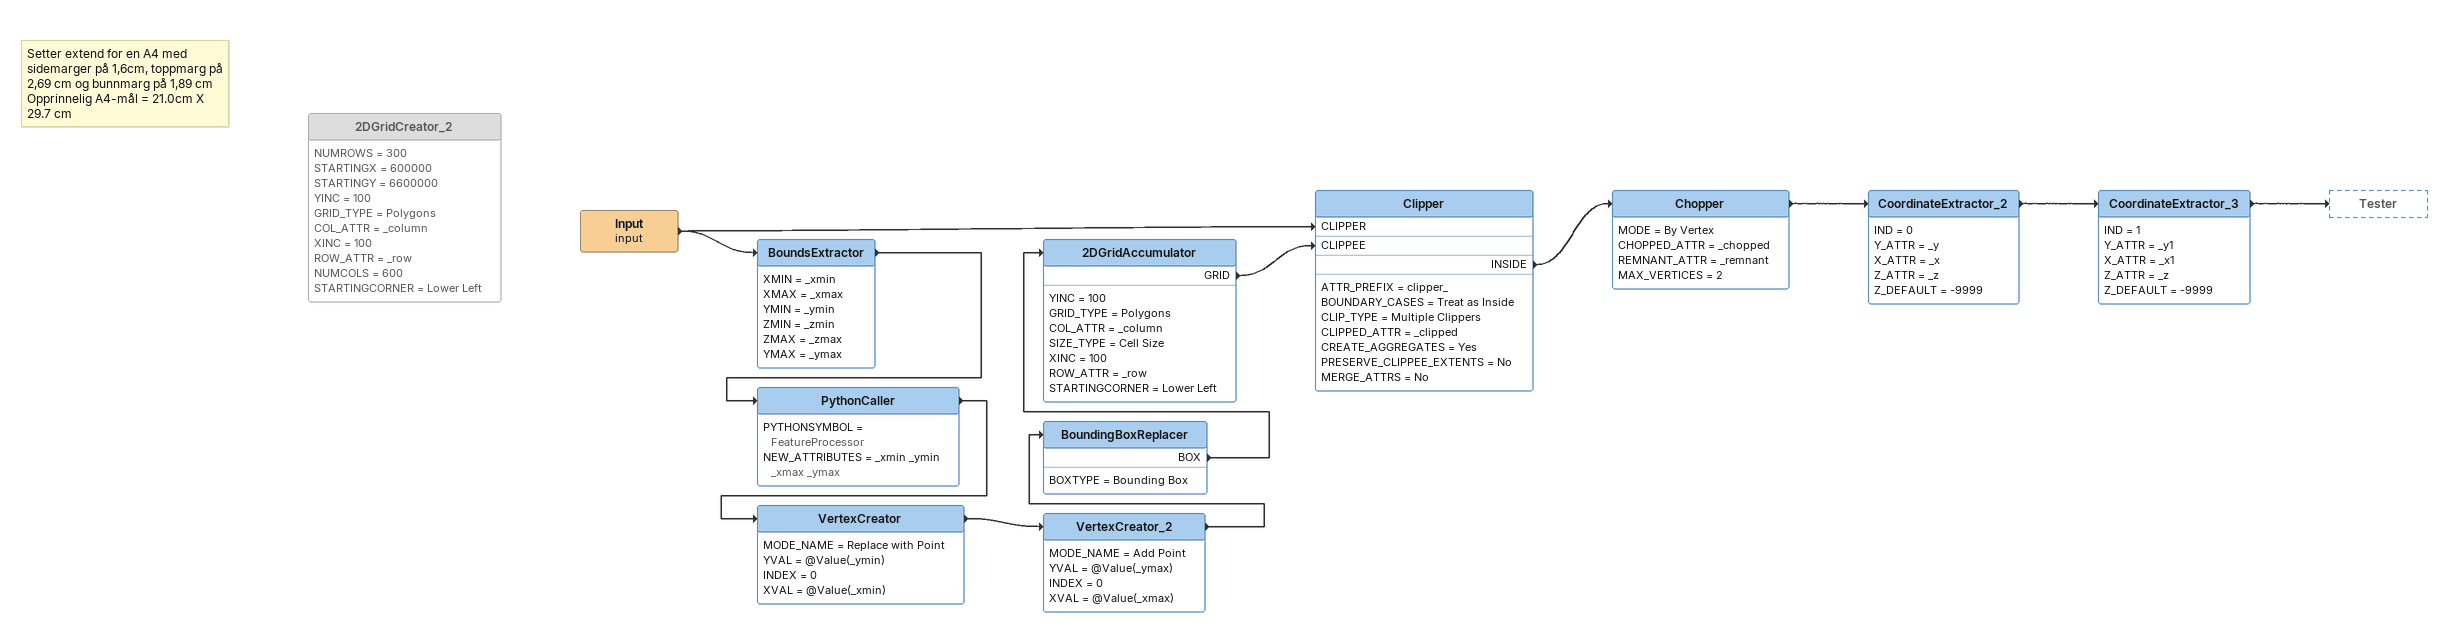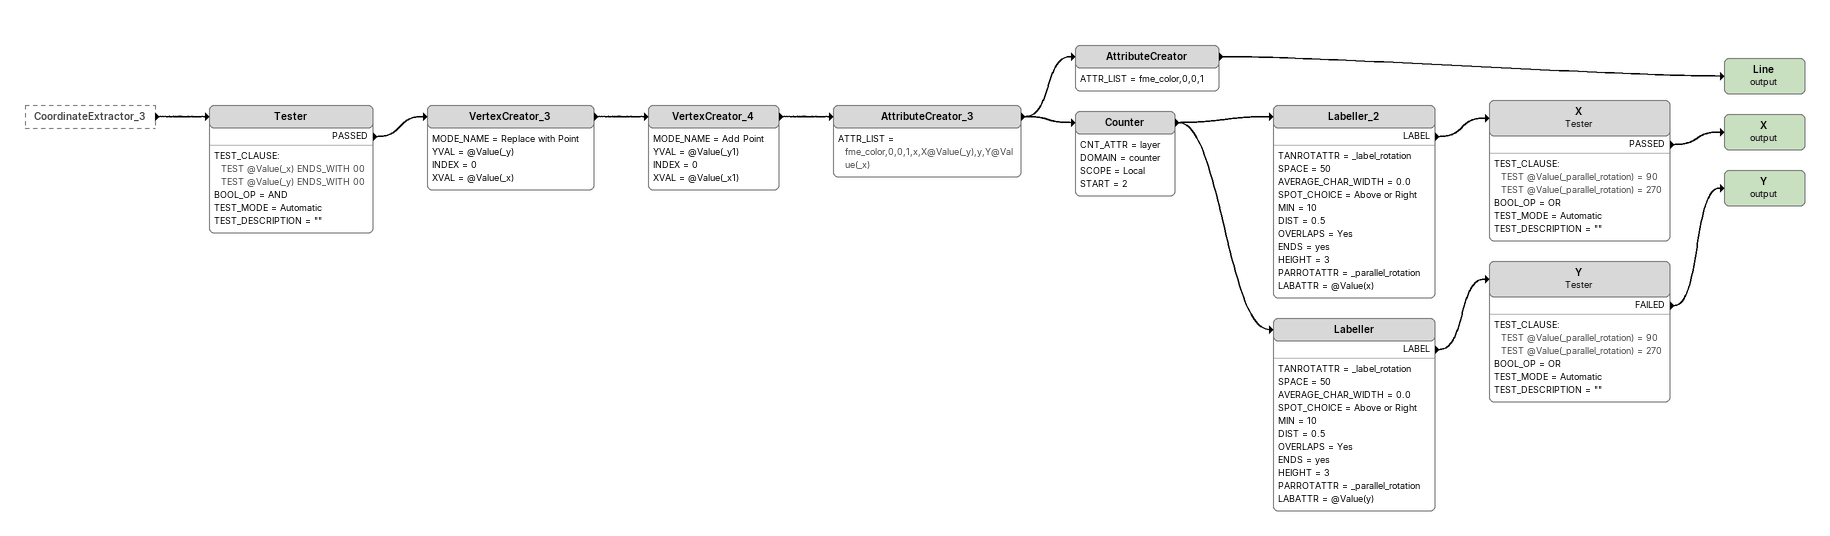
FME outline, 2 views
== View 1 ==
Note: Setter extend for en A4 med sidemarger på 1,6cm, toppmarg på 2,69 cm og bunnmarg på 1,89 cm / Opprinnelig A4-mål = 21.0cm X 29.7 cm
2DGridCreator_2 [off]
    NUMROWS = 300
    STARTINGX = 600000
    STARTINGY = 6600000
    YINC = 100
    GRID_TYPE = Polygons
    COL_ATTR = _column
    XINC = 100
    ROW_ATTR = _row
    NUMCOLS = 600
    STARTINGCORNER = Lower Left
Input (input)
    -> BoundsExtractor
    -> Clipper [CLIPPER]
BoundsExtractor
    XMIN = _xmin
    XMAX = _xmax
    YMIN = _ymin
    ZMIN = _zmin
    ZMAX = _zmax
    YMAX = _ymax
    -> PythonCaller
PythonCaller
    PYTHONSYMBOL = FeatureProcessor
    NEW_ATTRIBUTES = _xmin _ymin _xmax _ymax
    -> VertexCreator
VertexCreator
    MODE_NAME = Replace with Point
    YVAL = @Value(_ymin)
    INDEX = 0
    XVAL = @Value(_xmin)
    -> VertexCreator_2
VertexCreator_2
    MODE_NAME = Add Point
    YVAL = @Value(_ymax)
    INDEX = 0
    XVAL = @Value(_xmax)
    -> BoundingBoxReplacer
BoundingBoxReplacer
    BOXTYPE = Bounding Box
    BOX -> 2DGridAccumulator
2DGridAccumulator
    YINC = 100
    GRID_TYPE = Polygons
    COL_ATTR = _column
    SIZE_TYPE = Cell Size
    XINC = 100
    ROW_ATTR = _row
    STARTINGCORNER = Lower Left
    GRID -> Clipper [CLIPPEE]
Clipper
    ATTR_PREFIX = clipper_
    BOUNDARY_CASES = Treat as Inside
    CLIP_TYPE = Multiple Clippers
    CLIPPED_ATTR = _clipped
    CREATE_AGGREGATES = Yes
    PRESERVE_CLIPPEE_EXTENTS = No
    MERGE_ATTRS = No
    INSIDE -> Chopper
Chopper
    MODE = By Vertex
    CHOPPED_ATTR = _chopped
    REMNANT_ATTR = _remnant
    MAX_VERTICES = 2
    -> CoordinateExtractor_2
CoordinateExtractor_2
    IND = 0
    Y_ATTR = _y
    X_ATTR = _x
    Z_ATTR = _z
    Z_DEFAULT = -9999
    -> CoordinateExtractor_3
CoordinateExtractor_3
    IND = 1
    Y_ATTR = _y1
    X_ATTR = _x1
    Z_ATTR = _z
    Z_DEFAULT = -9999
    -> Tester

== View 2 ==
CoordinateExtractor_3 [outside]
    -> Tester
Tester
    TEST_CLAUSE:
      TEST @Value(_x) ENDS_WITH 00
      TEST @Value(_y) ENDS_WITH 00
    BOOL_OP = AND
    TEST_MODE = Automatic
    TEST_DESCRIPTION = ""
    PASSED -> VertexCreator_3
VertexCreator_3
    MODE_NAME = Replace with Point
    YVAL = @Value(_y)
    INDEX = 0
    XVAL = @Value(_x)
    -> VertexCreator_4
VertexCreator_4
    MODE_NAME = Add Point
    YVAL = @Value(_y1)
    INDEX = 0
    XVAL = @Value(_x1)
    -> AttributeCreator_3
AttributeCreator_3
    ATTR_LIST = fme_color,0,0,1,x,X@Value(_y),y,Y@Value(_x)
    -> Counter
    -> AttributeCreator
AttributeCreator
    ATTR_LIST = fme_color,0,0,1
    -> Line (output)
Line (output)
Counter
    CNT_ATTR = layer
    DOMAIN = counter
    SCOPE = Local
    START = 2
    -> Labeller
    -> Labeller_2
Labeller_2
    TANROTATTR = _label_rotation
    SPACE = 50
    AVERAGE_CHAR_WIDTH = 0.0
    SPOT_CHOICE = Above or Right
    MIN = 10
    DIST = 0.5
    OVERLAPS = Yes
    ENDS = yes
    HEIGHT = 3
    PARROTATTR = _parallel_rotation
    LABATTR = @Value(x)
    LABEL -> X
X: Tester
    TEST_CLAUSE:
      TEST @Value(_parallel_rotation) = 90
      TEST @Value(_parallel_rotation) = 270
    BOOL_OP = OR
    TEST_MODE = Automatic
    TEST_DESCRIPTION = ""
    PASSED -> X (output)
X (output)
Labeller
    TANROTATTR = _label_rotation
    SPACE = 50
    AVERAGE_CHAR_WIDTH = 0.0
    SPOT_CHOICE = Above or Right
    MIN = 10
    DIST = 0.5
    OVERLAPS = Yes
    ENDS = yes
    HEIGHT = 3
    PARROTATTR = _parallel_rotation
    LABATTR = @Value(y)
    LABEL -> Y
Y: Tester
    TEST_CLAUSE:
      TEST @Value(_parallel_rotation) = 90
      TEST @Value(_parallel_rotation) = 270
    BOOL_OP = OR
    TEST_MODE = Automatic
    TEST_DESCRIPTION = ""
    FAILED -> Y (output)
Y (output)
